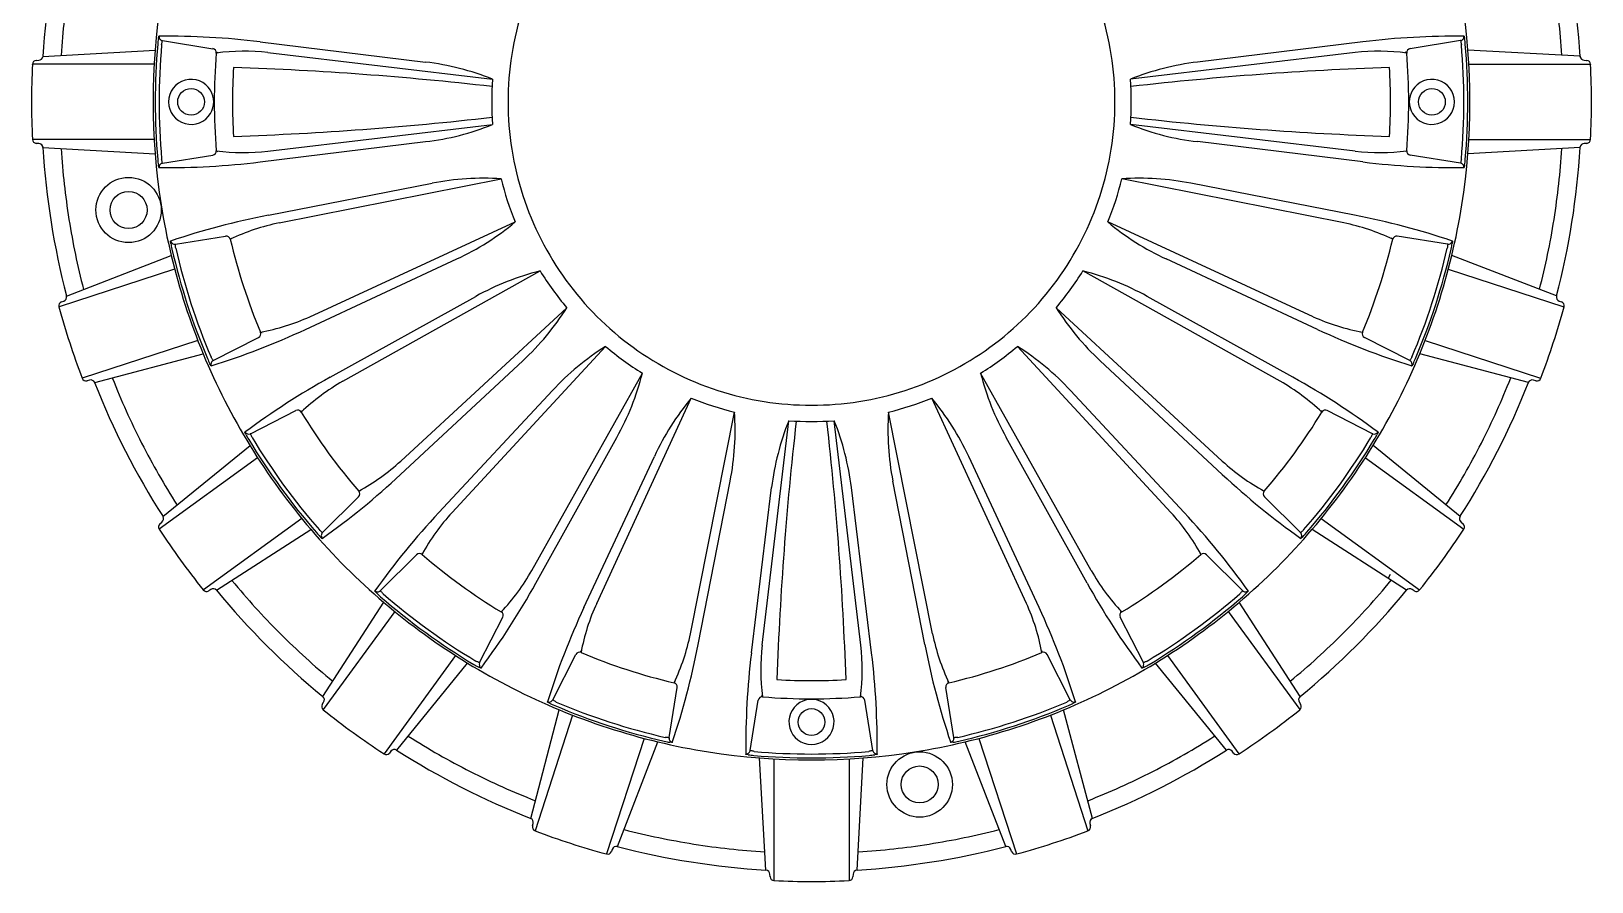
# Model space of a CAD drawing. Extents: x 0 to 195, y 0 to 280.
# Drawn here: x 54.2 to 140.1, y 0.4 to 47.3 of the extents above; entities that cross this region are included whole.
import ezdxf

# ---------------------------------------------------------------- set-up
doc = ezdxf.new("R2010")
doc.units = 0
doc.layers.add('LIVELLO_1', color=160, linetype='Continuous')

# ---------------------------------------------------------------- blocks, each defined once
blk = doc.blocks.new('AI9-BLK1')
at = {"layer": 'LIVELLO_1', "color": 7}
for p, q in [((-36.129, -93.54), (-36.104, -93.41)), ((-36.104, -93.41), (-36.097, -93.41)), ((-36.088, -93.406), (-36.097, -93.41)), ((-35.91, -93.65), (-35.892, -93.65)), ((-35.892, -93.65), (-33.13, -94.093)), ((35.588, -93.65), (32.823, -94.093)), ((35.605, -93.65), (35.588, -93.65)), ((-42.484, -94.518), (-36.308, -94.169)), ((-32.938, -94.333), (-32.859, -94.291)), ((-30.527, -93.714), (-21.412, -94.827)), ((-30.091, -94.308), (-17.724, -95.775)), ((29.786, -94.308), (17.42, -95.775)), ((30.222, -93.714), (21.108, -94.827)), ((32.634, -94.333), (32.555, -94.291)), ((42.178, -94.512), (36.004, -94.169)), ((-43.057, -94.961), (-43.061, -94.954)), ((-43.055, -94.948), (-43.057, -94.961)), ((-36.36, -94.954), (-43.057, -94.954)), ((-42.85, -94.74), (-42.718, -94.733)), ((36.056, -94.954), (42.751, -94.954)), ((42.411, -94.733), (42.546, -94.74)), ((42.541, -94.744), (42.546, -94.74)), ((42.751, -94.954), (42.753, -94.961)), ((-17.724, -95.775), (-17.739, -95.769)), ((17.42, -95.775), (17.435, -95.769)), ((-30.091, -99.739), (-17.724, -98.271)), ((-17.724, -98.271), (-17.739, -98.277)), ((29.786, -99.739), (17.42, -98.271)), ((17.42, -98.271), (17.435, -98.277)), ((-43.057, -99.092), (-43.057, -99.088)), ((-36.36, -99.092), (-43.057, -99.092)), ((-42.845, -99.301), (-42.85, -99.307)), ((-42.718, -99.316), (-42.85, -99.307)), ((-42.484, -99.535), (-36.308, -99.879)), ((-30.527, -100.333), (-21.412, -99.214)), ((30.222, -100.333), (21.108, -99.214)), ((42.18, -99.531), (36.004, -99.879)), ((36.056, -99.092), (42.751, -99.092)), ((42.546, -99.307), (42.411, -99.316)), ((42.751, -99.099), (42.753, -99.088)), ((42.753, -99.088), (42.757, -99.092)), ((-35.91, -100.396), (-35.892, -100.396)), ((-35.892, -100.396), (-33.13, -99.96)), ((-32.938, -99.716), (-32.859, -99.756)), ((32.634, -99.716), (32.555, -99.756)), ((35.588, -100.396), (32.823, -99.96)), ((35.605, -100.396), (35.588, -100.396)), ((35.823, -100.507), (35.799, -100.635)), ((-29.466, -103.692), (-17.251, -101.258)), ((-17.251, -101.258), (-17.267, -101.264)), ((29.161, -103.692), (16.946, -101.258)), ((16.946, -101.258), (16.961, -101.264)), ((35.781, -100.641), (35.79, -100.641)), ((35.799, -100.635), (35.79, -100.641)), ((-30.063, -103.26), (-21.048, -101.503)), ((29.756, -103.26), (20.744, -101.503)), ((-27.789, -108.855), (-16.477, -103.639)), ((-16.477, -103.639), (-16.491, -103.645)), ((27.484, -108.855), (16.173, -103.639)), ((16.173, -103.639), (16.186, -103.645)), ((-35.463, -104.694), (-35.454, -104.687)), ((-35.445, -104.826), (-35.463, -104.694)), ((-35.445, -104.681), (-35.454, -104.687)), ((-35.204, -104.855), (-35.187, -104.855)), ((-35.187, -104.855), (-32.422, -104.419)), ((-32.167, -104.594), (-32.102, -104.53)), ((31.863, -104.594), (31.797, -104.53)), ((34.882, -104.855), (32.115, -104.419)), ((34.897, -104.855), (34.882, -104.855)), ((-41.186, -107.719), (-35.42, -105.477)), ((-28.017, -109.553), (-19.691, -105.677)), ((27.712, -109.553), (19.387, -105.677)), ((40.881, -107.708), (35.114, -105.477)), ((-35.23, -106.24), (-41.598, -108.308)), ((-25.969, -112.416), (-15.105, -106.334)), ((-15.105, -106.334), (-15.118, -106.345)), ((25.665, -112.416), (14.799, -106.334)), ((14.799, -106.334), (14.811, -106.345)), ((34.923, -106.24), (41.292, -108.308)), ((-41.6, -108.302), (-41.593, -108.313)), ((-26.671, -112.195), (-18.643, -107.736)), ((26.367, -112.195), (18.337, -107.736)), ((41.036, -107.993), (41.163, -108.04)), ((41.159, -108.047), (41.163, -108.04)), ((-41.593, -108.313), (-41.602, -108.313)), ((-22.78, -116.809), (-13.633, -108.359)), ((-13.633, -108.359), (-13.646, -108.37)), ((22.473, -116.809), (13.328, -108.359)), ((13.328, -108.359), (13.339, -108.37)), ((41.292, -108.308), (41.288, -108.313)), ((-33.102, -111.269), (-30.608, -110)), ((-30.5, -109.71), (-30.413, -109.721)), ((30.196, -109.71), (30.109, -109.721)), ((32.795, -111.269), (30.302, -110)), ((-33.949, -110.174), (-40.317, -112.242)), ((-19.946, -119.639), (-11.494, -110.495)), ((-11.494, -110.495), (-11.505, -110.508)), ((19.641, -119.639), (11.189, -110.495)), ((11.189, -110.495), (11.197, -110.508)), ((33.644, -110.174), (40.01, -112.242)), ((-39.635, -112.487), (-33.657, -110.908)), ((-33.117, -111.274), (-33.102, -111.269)), ((-22.782, -117.543), (-16.061, -111.287)), ((22.475, -117.543), (15.755, -111.287)), ((32.81, -111.274), (32.795, -111.269)), ((32.904, -111.559), (32.915, -111.559)), ((32.923, -111.565), (32.915, -111.559)), ((32.987, -111.45), (32.923, -111.565)), ((39.332, -112.48), (33.353, -110.908)), ((-40.317, -112.242), (-40.319, -112.235)), ((-39.925, -112.346), (-40.055, -112.38)), ((-40.051, -112.38), (-40.055, -112.38)), ((-15.554, -122.83), (-9.467, -111.967)), ((-9.467, -111.967), (-9.476, -111.98)), ((15.25, -122.83), (9.163, -111.967)), ((9.163, -111.967), (9.172, -111.98)), ((40.01, -112.252), (40.014, -112.235)), ((40.014, -112.235), (40.018, -112.242)), ((-20.682, -119.645), (-14.425, -112.922)), ((-11.985, -124.647), (-6.775, -113.342)), ((-6.775, -113.342), (-6.78, -113.352)), ((11.681, -124.647), (6.468, -113.342)), ((6.468, -113.342), (6.474, -113.352)), ((20.378, -119.645), (14.119, -112.922)), ((-31.049, -115.299), (-28.555, -114.024)), ((-28.261, -114.112), (-28.219, -114.029)), ((-6.823, -126.321), (-4.391, -114.116)), ((-4.391, -114.116), (-4.396, -114.129)), ((6.518, -126.321), (4.087, -114.116)), ((4.087, -114.116), (4.089, -114.129)), ((27.957, -114.112), (27.913, -114.029)), ((30.745, -115.299), (28.25, -114.024)), ((-2.866, -126.951), (-1.405, -114.588)), ((-1.405, -114.588), (-1.405, -114.605)), ((2.562, -126.951), (1.1, -114.588)), ((1.1, -114.588), (1.1, -114.605)), ((-35.873, -119.866), (-31.08, -115.956)), ((-31.363, -115.222), (-31.356, -115.216)), ((-31.304, -115.344), (-31.363, -115.222)), ((-31.352, -115.212), (-31.356, -115.216)), ((-31.065, -115.303), (-31.049, -115.299)), ((-15.33, -123.528), (-10.873, -115.507)), ((15.023, -123.528), (10.566, -115.507)), ((30.76, -115.303), (30.745, -115.299)), ((35.57, -119.86), (30.776, -115.956)), ((-30.664, -116.624), (-36.079, -120.552)), ((-12.685, -124.879), (-8.809, -116.554)), ((12.381, -124.879), (8.505, -116.554)), ((30.36, -116.624), (35.775, -120.552)), ((-25.093, -118.462), (-25.006, -118.445)), ((-6.393, -126.921), (-4.633, -117.909)), ((-3.462, -127.38), (-2.348, -118.271)), ((3.157, -127.38), (2.044, -118.271)), ((6.087, -126.921), (4.327, -117.909)), ((24.789, -118.462), (24.7, -118.445)), ((-27.082, -120.751), (-25.106, -118.773)), ((26.778, -120.751), (24.8, -118.773)), ((-28.228, -119.971), (-33.644, -123.904)), ((27.922, -119.971), (33.339, -123.904)), ((35.629, -120.175), (35.734, -120.262)), ((35.727, -120.262), (35.734, -120.262)), ((-36.084, -120.547), (-36.075, -120.566)), ((-36.075, -120.566), (-36.084, -120.56)), ((-32.921, -123.923), (-27.725, -120.571)), ((-27.095, -120.764), (-27.082, -120.751)), ((26.791, -120.764), (26.778, -120.751)), ((26.791, -121.06), (26.799, -121.066)), ((26.808, -121.07), (26.799, -121.066)), ((26.907, -120.977), (26.808, -121.07)), ((32.62, -123.923), (27.418, -120.571)), ((35.775, -120.552), (35.771, -120.566)), ((-23.889, -123.94), (-21.911, -121.968)), ((-21.603, -121.955), (-21.588, -121.864)), ((21.297, -121.955), (21.282, -121.864)), ((23.582, -123.94), (21.607, -121.968)), ((31.628, -123.236), (31.747, -123.045)), ((-33.644, -123.904), (-33.649, -123.9)), ((-33.239, -123.883), (-33.354, -123.957)), ((-33.352, -123.953), (-33.354, -123.957)), ((-27.061, -129.784), (-23.713, -124.581)), ((-24.209, -123.974), (-24.205, -123.964)), ((-24.116, -124.068), (-24.209, -123.974)), ((-24.203, -123.957), (-24.205, -123.964)), ((-23.902, -123.953), (-23.889, -123.94)), ((26.762, -129.774), (23.407, -124.581)), ((23.598, -123.953), (23.582, -123.94)), ((33.048, -123.957), (32.934, -123.883)), ((33.335, -123.911), (33.343, -123.9)), ((33.343, -123.9), (33.345, -123.904)), ((-23.112, -125.087), (-27.047, -130.501)), ((-18.431, -127.904), (-17.161, -125.413)), ((-17.244, -125.117), (-17.167, -125.074)), ((18.127, -127.904), (16.855, -125.413)), ((16.94, -125.117), (16.861, -125.074)), ((22.804, -125.087), (26.741, -130.501)), ((-19.761, -127.521), (-23.695, -132.933)), ((-22.998, -132.731), (-19.094, -127.94)), ((-18.439, -127.923), (-18.431, -127.904)), ((-14.406, -129.959), (-13.134, -127.47)), ((-12.846, -127.357), (-12.857, -127.27)), ((12.539, -127.357), (12.552, -127.27)), ((14.099, -129.959), (12.829, -127.47)), ((18.134, -127.923), (18.127, -127.904)), ((22.7, -132.724), (18.79, -127.94)), ((19.456, -127.521), (23.39, -132.933)), ((18.042, -128.208), (18.049, -128.214)), ((18.056, -128.219), (18.049, -128.214)), ((18.177, -128.161), (18.056, -128.219)), ((-7.988, -132.044), (-7.551, -129.28)), ((-7.722, -129.023), (-7.661, -128.959)), ((-2.847, -129.795), (-2.884, -129.714)), ((2.541, -129.795), (2.58, -129.714)), ((7.684, -132.044), (7.245, -129.28)), ((7.418, -129.023), (7.355, -128.959)), ((-27.097, -130.21), (-27.026, -130.095)), ((-27.052, -130.495), (-27.041, -130.505)), ((-27.041, -130.505), (-27.047, -130.505)), ((-15.619, -136.49), (-14.043, -130.512)), ((-14.7, -130.08), (-14.698, -130.076)), ((-14.583, -130.15), (-14.7, -130.08)), ((-14.698, -130.063), (-14.698, -130.076)), ((-14.415, -129.971), (-14.406, -129.959)), ((-3.527, -132.748), (-3.089, -129.982)), ((3.223, -132.748), (2.782, -129.982)), ((15.319, -136.49), (13.735, -130.512)), ((14.108, -129.971), (14.099, -129.959)), ((26.721, -130.095), (26.791, -130.21)), ((26.741, -130.501), (26.735, -130.505)), ((26.787, -130.21), (26.791, -130.21)), ((-13.311, -130.803), (-15.38, -137.173)), ((13.005, -130.803), (15.075, -137.173)), ((-9.374, -132.084), (-11.441, -138.452)), ((-10.842, -138.039), (-8.609, -132.278)), ((-7.992, -132.061), (-7.988, -132.044)), ((7.509, -132.299), (7.513, -132.312)), ((7.52, -132.316), (7.513, -132.312)), ((7.653, -132.299), (7.52, -132.316)), ((7.686, -132.061), (7.684, -132.044)), ((10.544, -138.039), (8.305, -132.278)), ((9.067, -132.084), (11.137, -138.452)), ((-23.695, -132.933), (-23.699, -132.933)), ((-23.316, -132.788), (-23.403, -132.893)), ((-23.403, -132.886), (-23.403, -132.893)), ((-3.77, -132.939), (-3.768, -132.952)), ((-3.768, -132.963), (-3.768, -132.952)), ((-3.635, -132.986), (-3.768, -132.963)), ((-3.529, -132.765), (-3.527, -132.748)), ((-2.66, -139.336), (-3.009, -133.161)), ((-2.224, -133.214), (-2.224, -139.906)), ((1.917, -133.214), (1.917, -139.906)), ((2.362, -139.336), (2.701, -133.161)), ((3.223, -132.765), (3.223, -132.748)), ((23.384, -132.939), (23.395, -132.933)), ((23.395, -132.933), (23.395, -132.939)), ((-15.519, -136.909), (-15.487, -136.775)), ((-15.386, -137.167), (-15.373, -137.173)), ((-15.373, -137.173), (-15.38, -137.177)), ((15.075, -137.173), (15.069, -137.173)), ((15.179, -136.775), (15.215, -136.909)), ((15.208, -136.905), (15.215, -136.909)), ((-11.125, -138.196), (-11.176, -138.318)), ((-11.176, -138.311), (-11.176, -138.318)), ((-11.441, -138.452), (-11.448, -138.447)), ((11.128, -138.452), (11.141, -138.447)), ((11.141, -138.447), (11.141, -138.452)), ((-2.435, -139.702), (-2.444, -139.568)), ((-2.23, -139.906), (-2.217, -139.906)), ((-2.217, -139.906), (-2.222, -139.913)), ((1.917, -139.906), (1.911, -139.906)), ((2.127, -139.696), (2.131, -139.702)), ((2.14, -139.568), (2.131, -139.702))]:
    blk.add_line(p, q, dxfattribs=at)
for points in [[(-35.919, -93.714), (-35.914, -93.693), (-35.91, -93.667), (-35.91, -93.657), (-35.91, -93.65)], [(35.605, -93.65), (35.605, -93.65), (35.605, -93.657), (35.605, -93.667), (35.607, -93.693), (35.613, -93.714)], [(35.79, -93.41), (35.799, -93.41), (35.823, -93.54)], [(-35.948, -93.874), (-35.94, -93.831), (-35.931, -93.791), (-35.923, -93.748), (-35.919, -93.714)], [(35.613, -93.714), (35.619, -93.748), (35.627, -93.791), (35.636, -93.831), (35.644, -93.874)], [(-36.097, -100.641), (-36.104, -100.635), (-36.129, -100.507)], [(-35.919, -100.333), (-35.923, -100.296), (-35.931, -100.258), (-35.94, -100.224), (-35.948, -100.175)], [(-35.91, -100.396), (-35.91, -100.396), (-35.91, -100.39), (-35.91, -100.379), (-35.914, -100.356), (-35.919, -100.333)], [(35.613, -100.333), (35.607, -100.356), (35.605, -100.379), (35.605, -100.39), (35.605, -100.396)], [(35.644, -100.175), (35.636, -100.224), (35.627, -100.258), (35.619, -100.296), (35.613, -100.333)], [(-35.189, -104.924), (-35.193, -104.902), (-35.198, -104.879), (-35.2, -104.868), (-35.2, -104.862), (-35.202, -104.862), (-35.202, -104.855), (-35.204, -104.855)], [(34.897, -104.855), (34.897, -104.855), (34.897, -104.862), (34.895, -104.862), (34.895, -104.868), (34.89, -104.879), (34.888, -104.902), (34.884, -104.924)], [(35.15, -104.687), (35.156, -104.694), (35.139, -104.826)], [(-35.173, -105.083), (-35.177, -105.043), (-35.179, -104.994), (-35.185, -104.96), (-35.189, -104.924)], [(34.884, -104.924), (34.88, -104.96), (34.875, -104.994), (34.871, -105.043), (34.869, -105.083)], [(-33.219, -111.559), (-33.227, -111.565), (-33.293, -111.45)], [(-33.146, -111.212), (-33.16, -111.186), (-33.18, -111.153), (-33.202, -111.119), (-33.223, -111.078)], [(-33.117, -111.274), (-33.117, -111.274), (-33.117, -111.269), (-33.123, -111.257), (-33.132, -111.24), (-33.146, -111.212)], [(32.84, -111.212), (32.826, -111.24), (32.817, -111.257), (32.812, -111.269), (32.812, -111.274), (32.81, -111.274)], [(32.917, -111.078), (32.895, -111.119), (32.873, -111.153), (32.856, -111.186), (32.84, -111.212)], [(-31.032, -115.36), (-31.043, -115.337), (-31.054, -115.316), (-31.061, -115.309), (-31.063, -115.303), (-31.065, -115.303)], [(-30.967, -115.507), (-30.984, -115.465), (-31.001, -115.424), (-31.017, -115.39), (-31.032, -115.36)], [(30.726, -115.36), (30.712, -115.39), (30.695, -115.424), (30.68, -115.465), (30.662, -115.507)], [(30.76, -115.303), (30.76, -115.303), (30.757, -115.303), (30.755, -115.309), (30.749, -115.316), (30.739, -115.337), (30.726, -115.36)], [(31.052, -115.216), (31.057, -115.222), (31, -115.344)], [(-27.143, -120.711), (-27.168, -120.688), (-27.196, -120.66), (-27.226, -120.634), (-27.259, -120.605)], [(-27.107, -121.066), (-27.115, -121.07), (-27.211, -120.977)], [(-27.095, -120.764), (-27.095, -120.764), (-27.095, -120.758), (-27.099, -120.758), (-27.109, -120.747), (-27.122, -120.728), (-27.143, -120.711)], [(26.839, -120.711), (26.818, -120.728), (26.804, -120.747), (26.793, -120.758), (26.791, -120.758), (26.791, -120.764)], [(26.955, -120.605), (26.922, -120.634), (26.891, -120.664), (26.861, -120.688), (26.839, -120.711)], [(-23.85, -124.006), (-23.871, -123.981), (-23.885, -123.97), (-23.898, -123.957), (-23.9, -123.957), (-23.902, -123.957), (-23.902, -123.953)], [(-23.748, -124.117), (-23.775, -124.085), (-23.802, -124.057), (-23.827, -124.028), (-23.85, -124.006)], [(23.546, -124.006), (23.521, -124.028), (23.495, -124.057), (23.469, -124.085), (23.44, -124.117)], [(23.598, -123.953), (23.598, -123.953), (23.595, -123.957), (23.593, -123.957), (23.591, -123.957), (23.58, -123.97), (23.565, -123.981), (23.546, -124.006)], [(23.9, -123.964), (23.902, -123.974), (23.81, -124.068)], [(-18.499, -127.887), (-18.53, -127.876), (-18.564, -127.859), (-18.601, -127.842), (-18.641, -127.825)], [(-18.439, -127.923), (-18.439, -127.923), (-18.441, -127.923), (-18.443, -127.916), (-18.456, -127.912), (-18.473, -127.898), (-18.499, -127.887)], [(18.193, -127.887), (18.169, -127.898), (18.149, -127.912), (18.138, -127.916), (18.136, -127.923), (18.134, -127.923)], [(18.337, -127.825), (18.297, -127.842), (18.258, -127.859), (18.223, -127.876), (18.193, -127.887)], [(-18.354, -128.214), (-18.36, -128.219), (-18.482, -128.161)], [(-14.349, -130.001), (-14.373, -129.987), (-14.392, -129.976), (-14.406, -129.976), (-14.408, -129.971), (-14.41, -129.971), (-14.413, -129.971), (-14.415, -129.971)], [(-14.214, -130.08), (-14.251, -130.059), (-14.286, -130.036), (-14.321, -130.018), (-14.349, -130.001)], [(14.045, -130.001), (14.017, -130.018), (13.982, -130.036), (13.947, -130.059), (13.91, -130.08)], [(14.108, -129.971), (14.108, -129.971), (14.106, -129.971), (14.103, -129.971), (14.101, -129.976), (14.088, -129.976), (14.069, -129.987), (14.045, -130.001)], [(14.394, -130.076), (14.394, -130.08), (14.275, -130.15)], [(-8.06, -132.044), (-8.093, -132.044), (-8.129, -132.037), (-8.171, -132.031), (-8.214, -132.027)], [(-7.992, -132.061), (-7.992, -132.061), (-7.992, -132.054), (-7.996, -132.054), (-8.01, -132.054), (-8.032, -132.048), (-8.06, -132.044)], [(-7.821, -132.312), (-7.825, -132.316), (-7.958, -132.299)], [(7.754, -132.044), (7.727, -132.048), (7.706, -132.054), (7.692, -132.054), (7.688, -132.054), (7.688, -132.061), (7.686, -132.061)], [(7.908, -132.027), (7.867, -132.031), (7.825, -132.037), (7.788, -132.044), (7.754, -132.044)], [(-3.462, -132.771), (-3.487, -132.771), (-3.51, -132.765), (-3.522, -132.765), (-3.525, -132.765), (-3.527, -132.765), (-3.529, -132.765)], [(-3.307, -132.805), (-3.348, -132.793), (-3.389, -132.788), (-3.427, -132.775), (-3.462, -132.771)], [(3.154, -132.771), (3.122, -132.775), (3.083, -132.788), (3.044, -132.793), (3.002, -132.805)], [(3.223, -132.765), (3.223, -132.765), (3.218, -132.765), (3.204, -132.765), (3.183, -132.771), (3.154, -132.771)], [(3.464, -132.952), (3.462, -132.963), (3.331, -132.986)]]:
    blk.add_lwpolyline(points, dxfattribs=at)
for centre, radius in [((-34.328, -97.023), 0.735), ((34.023, -97.023), 0.736), ((-37.769, -102.978), 1.798), ((-37.768, -102.979), 1.02), ((-0.152, -131.182), 0.737), ((5.805, -134.624), 1.8), ((5.805, -134.621), 1.018)]:
    blk.add_circle(centre, radius, dxfattribs=at)
for points, knots in [([(-32.468, -80.567), (-34.196, -83.954), (-35.378, -87.596), (-35.975, -91.353), (-36.57, -95.112), (-36.57, -98.935), (-35.975, -102.696)], [0, 0, 0, 0, 1, 1, 1, 2, 2, 2, 2]), ([(16.356, -99.635), (16.631, -97.905), (16.631, -96.144), (16.356, -94.414), (16.082, -92.678), (15.537, -91.002), (14.739, -89.438)], [0, 0, 0, 0, 1, 1, 1, 2, 2, 2, 2]), ([(32.161, -113.482), (33.89, -110.093), (35.074, -106.455), (35.669, -102.696), (36.263, -98.935), (36.263, -95.112), (35.669, -91.353)], [0, 0, 0, 0, 1, 1, 1, 2, 2, 2, 2]), ([(35.605, -93.65), (35.657, -93.64), (35.705, -93.606), (35.738, -93.563), (35.771, -93.519), (35.788, -93.465), (35.781, -93.406), (35.781, -93.406), (35.79, -93.41), (35.79, -93.41)], [0, 0, 0, 0, 1, 1, 1, 2, 2, 2, 3, 3, 3, 3]), ([(-42.845, -94.744), (-42.845, -94.744), (-42.85, -94.74), (-42.85, -94.74), (-42.966, -94.744), (-43.057, -94.837), (-43.061, -94.954)], [0, 0, 0, 0, 1, 1, 1, 2, 2, 2, 2]), ([(42.753, -94.961), (42.753, -94.961), (42.757, -94.954), (42.757, -94.954), (42.753, -94.837), (42.661, -94.744), (42.546, -94.74)], [0, 0, 0, 0, 1, 1, 1, 2, 2, 2, 2]), ([(-33.258, -96.386), (-33.543, -95.909), (-34.117, -95.676), (-34.657, -95.827), (-35.195, -95.974), (-35.568, -96.467), (-35.568, -97.026), (-35.568, -97.584), (-35.195, -98.075), (-34.657, -98.218), (-34.117, -98.371), (-33.543, -98.139), (-33.258, -97.661)], [0, 0, 0, 0, 1, 1, 1, 2, 2, 2, 3, 3, 3, 4, 4, 4, 4]), ([(32.954, -97.661), (33.239, -98.139), (33.813, -98.371), (34.351, -98.218), (34.89, -98.075), (35.263, -97.584), (35.263, -97.026), (35.263, -96.467), (34.89, -95.974), (34.351, -95.827), (33.813, -95.676), (33.239, -95.909), (32.954, -96.386)], [0, 0, 0, 0, 1, 1, 1, 2, 2, 2, 3, 3, 3, 4, 4, 4, 4]), ([(-43.057, -99.088), (-43.057, -99.088), (-43.061, -99.092), (-43.061, -99.092), (-43.057, -99.209), (-42.966, -99.301), (-42.85, -99.307)], [0, 0, 0, 0, 1, 1, 1, 2, 2, 2, 2]), ([(2.462, -113.527), (4.196, -113.248), (5.873, -112.708), (7.436, -111.91), (9, -111.112), (10.426, -110.076), (11.666, -108.836), (12.907, -107.598), (13.945, -106.17), (14.739, -104.611), (15.537, -103.045), (16.082, -101.369), (16.356, -99.635)], [0, 0, 0, 0, 1, 1, 1, 2, 2, 2, 3, 3, 3, 4, 4, 4, 4]), ([(42.541, -99.301), (42.541, -99.301), (42.546, -99.307), (42.546, -99.307), (42.661, -99.301), (42.753, -99.209), (42.757, -99.092)], [0, 0, 0, 0, 1, 1, 1, 2, 2, 2, 2]), ([(-35.91, -100.396), (-35.962, -100.409), (-36.012, -100.443), (-36.044, -100.484), (-36.075, -100.53), (-36.093, -100.581), (-36.088, -100.641), (-36.088, -100.641), (-36.097, -100.641), (-36.097, -100.641)], [0, 0, 0, 0, 1, 1, 1, 2, 2, 2, 3, 3, 3, 3]), ([(-35.975, -102.696), (-35.378, -106.455), (-34.196, -110.093), (-32.468, -113.482), (-30.741, -116.869), (-28.49, -119.966), (-25.8, -122.662)], [0, 0, 0, 0, 1, 1, 1, 2, 2, 2, 2]), ([(34.897, -104.855), (34.952, -104.868), (35.008, -104.849), (35.052, -104.819), (35.098, -104.785), (35.128, -104.738), (35.141, -104.681), (35.141, -104.681), (35.15, -104.687), (35.15, -104.687)], [0, 0, 0, 0, 1, 1, 1, 2, 2, 2, 3, 3, 3, 3]), ([(-41.463, -108.047), (-41.463, -108.047), (-41.467, -108.04), (-41.467, -108.04), (-41.573, -108.085), (-41.633, -108.202), (-41.602, -108.313)], [0, 0, 0, 0, 1, 1, 1, 2, 2, 2, 2]), ([(-41.467, -108.04), (-41.467, -108.04), (-41.34, -107.993), (-41.34, -107.993), (-41.228, -107.953), (-41.16, -107.834), (-41.184, -107.712)], [0, 0, 0, 0, 1, 1, 1, 2, 2, 2, 2]), ([(41.288, -108.313), (41.288, -108.313), (41.298, -108.313), (41.298, -108.313), (41.328, -108.202), (41.269, -108.085), (41.163, -108.04)], [0, 0, 0, 0, 1, 1, 1, 2, 2, 2, 2]), ([(-33.117, -111.274), (-33.163, -111.306), (-33.2, -111.35), (-33.217, -111.403), (-33.235, -111.455), (-33.233, -111.508), (-33.21, -111.559), (-33.21, -111.559), (-33.219, -111.559), (-33.219, -111.559)], [0, 0, 0, 0, 1, 1, 1, 2, 2, 2, 3, 3, 3, 3]), ([(-40.319, -112.235), (-40.319, -112.235), (-40.323, -112.242), (-40.323, -112.242), (-40.284, -112.352), (-40.166, -112.41), (-40.055, -112.38)], [0, 0, 0, 0, 1, 1, 1, 2, 2, 2, 2]), ([(39.751, -112.38), (39.751, -112.38), (39.618, -112.352), (39.618, -112.352), (39.502, -112.318), (39.38, -112.369), (39.33, -112.48)], [0, 0, 0, 0, 1, 1, 1, 2, 2, 2, 2]), ([(39.746, -112.38), (39.746, -112.38), (39.751, -112.38), (39.751, -112.38), (39.862, -112.41), (39.978, -112.352), (40.018, -112.242)], [0, 0, 0, 0, 1, 1, 1, 2, 2, 2, 2]), ([(16.313, -129.325), (19.705, -127.595), (22.8, -125.349), (25.492, -122.662), (28.185, -119.966), (30.433, -116.869), (32.161, -113.482)], [0, 0, 0, 0, 1, 1, 1, 2, 2, 2, 2]), ([(30.76, -115.303), (30.811, -115.326), (30.867, -115.326), (30.919, -115.309), (30.971, -115.293), (31.017, -115.256), (31.046, -115.212), (31.046, -115.212), (31.052, -115.216), (31.052, -115.216)], [0, 0, 0, 0, 1, 1, 1, 2, 2, 2, 3, 3, 3, 3]), ([(-36.033, -120.262), (-36.033, -120.262), (-36.038, -120.262), (-36.038, -120.262), (-36.127, -120.339), (-36.147, -120.466), (-36.084, -120.56)], [0, 0, 0, 0, 1, 1, 1, 2, 2, 2, 2]), ([(-36.038, -120.262), (-36.038, -120.262), (-35.936, -120.175), (-35.936, -120.175), (-35.84, -120.098), (-35.811, -119.971), (-35.871, -119.866)], [0, 0, 0, 0, 1, 1, 1, 2, 2, 2, 2]), ([(35.771, -120.566), (35.771, -120.566), (35.779, -120.56), (35.779, -120.56), (35.84, -120.466), (35.823, -120.339), (35.734, -120.262)], [0, 0, 0, 0, 1, 1, 1, 2, 2, 2, 2]), ([(-27.095, -120.764), (-27.132, -120.802), (-27.155, -120.856), (-27.155, -120.913), (-27.155, -120.966), (-27.135, -121.019), (-27.095, -121.06), (-27.095, -121.06), (-27.107, -121.066), (-27.107, -121.066)], [0, 0, 0, 0, 1, 1, 1, 2, 2, 2, 3, 3, 3, 3]), ([(-25.8, -122.662), (-23.106, -125.349), (-20.009, -127.595), (-16.617, -129.325), (-13.226, -131.048), (-9.584, -132.235), (-5.828, -132.829)], [0, 0, 0, 0, 1, 1, 1, 2, 2, 2, 2]), ([(-33.649, -123.9), (-33.649, -123.9), (-33.653, -123.904), (-33.653, -123.904), (-33.578, -123.998), (-33.452, -124.017), (-33.354, -123.957)], [0, 0, 0, 0, 1, 1, 1, 2, 2, 2, 2]), ([(23.598, -123.953), (23.637, -123.991), (23.691, -124.013), (23.746, -124.013), (23.802, -124.013), (23.854, -123.991), (23.896, -123.957), (23.896, -123.957), (23.9, -123.964), (23.9, -123.964)], [0, 0, 0, 0, 1, 1, 1, 2, 2, 2, 3, 3, 3, 3]), ([(33.046, -123.953), (33.046, -123.953), (33.048, -123.957), (33.048, -123.957), (33.146, -124.017), (33.274, -123.998), (33.345, -123.904)], [0, 0, 0, 0, 1, 1, 1, 2, 2, 2, 2]), ([(-18.439, -127.923), (-18.46, -127.974), (-18.462, -128.027), (-18.447, -128.078), (-18.429, -128.131), (-18.395, -128.18), (-18.347, -128.208), (-18.347, -128.208), (-18.354, -128.214), (-18.354, -128.214)], [0, 0, 0, 0, 1, 1, 1, 2, 2, 2, 3, 3, 3, 3]), ([(-27.093, -130.21), (-27.093, -130.21), (-27.097, -130.21), (-27.097, -130.21), (-27.161, -130.308), (-27.139, -130.436), (-27.047, -130.505)], [0, 0, 0, 0, 1, 1, 1, 2, 2, 2, 2]), ([(-0.789, -130.116), (-1.27, -130.401), (-1.498, -130.972), (-1.35, -131.514), (-1.203, -132.048), (-0.712, -132.42), (-0.153, -132.42), (0.408, -132.42), (0.895, -132.048), (1.046, -131.514), (1.194, -130.972), (0.965, -130.401), (0.484, -130.116)], [0, 0, 0, 0, 1, 1, 1, 2, 2, 2, 3, 3, 3, 4, 4, 4, 4]), ([(14.108, -129.971), (14.136, -130.018), (14.18, -130.052), (14.232, -130.069), (14.284, -130.089), (14.341, -130.089), (14.394, -130.063), (14.394, -130.063), (14.394, -130.076), (14.394, -130.076)], [0, 0, 0, 0, 1, 1, 1, 2, 2, 2, 3, 3, 3, 3]), ([(26.735, -130.505), (26.735, -130.505), (26.743, -130.505), (26.743, -130.505), (26.835, -130.436), (26.854, -130.308), (26.791, -130.21)], [0, 0, 0, 0, 1, 1, 1, 2, 2, 2, 2]), ([(-7.992, -132.061), (-7.996, -132.114), (-7.981, -132.165), (-7.949, -132.212), (-7.919, -132.259), (-7.871, -132.288), (-7.816, -132.299), (-7.816, -132.299), (-7.821, -132.312), (-7.821, -132.312)], [0, 0, 0, 0, 1, 1, 1, 2, 2, 2, 3, 3, 3, 3]), ([(-23.699, -132.933), (-23.699, -132.933), (-23.699, -132.939), (-23.699, -132.939), (-23.603, -133.005), (-23.478, -132.98), (-23.403, -132.893)], [0, 0, 0, 0, 1, 1, 1, 2, 2, 2, 2]), ([(3.223, -132.765), (3.235, -132.818), (3.266, -132.863), (3.31, -132.897), (3.356, -132.933), (3.412, -132.946), (3.466, -132.939), (3.466, -132.939), (3.464, -132.952), (3.464, -132.952)], [0, 0, 0, 0, 1, 1, 1, 2, 2, 2, 3, 3, 3, 3]), ([(23.097, -132.893), (23.097, -132.893), (23.009, -132.788), (23.009, -132.788), (22.937, -132.695), (22.804, -132.667), (22.7, -132.724)], [0, 0, 0, 0, 1, 1, 1, 2, 2, 2, 2]), ([(23.097, -132.886), (23.097, -132.886), (23.097, -132.893), (23.097, -132.893), (23.17, -132.98), (23.299, -133.005), (23.395, -132.939)], [0, 0, 0, 0, 1, 1, 1, 2, 2, 2, 2]), ([(-15.515, -136.905), (-15.515, -136.905), (-15.519, -136.909), (-15.519, -136.909), (-15.548, -137.02), (-15.489, -137.137), (-15.38, -137.177)], [0, 0, 0, 0, 1, 1, 1, 2, 2, 2, 2]), ([(15.069, -137.173), (15.069, -137.173), (15.075, -137.177), (15.075, -137.177), (15.182, -137.137), (15.244, -137.02), (15.215, -136.909)], [0, 0, 0, 0, 1, 1, 1, 2, 2, 2, 2]), ([(-11.448, -138.447), (-11.448, -138.447), (-11.445, -138.452), (-11.445, -138.452), (-11.332, -138.485), (-11.218, -138.428), (-11.176, -138.318)], [0, 0, 0, 0, 1, 1, 1, 2, 2, 2, 2]), ([(10.868, -138.318), (10.868, -138.318), (10.818, -138.196), (10.818, -138.196), (10.779, -138.079), (10.662, -138.015), (10.544, -138.039)], [0, 0, 0, 0, 1, 1, 1, 2, 2, 2, 2]), ([(10.871, -138.311), (10.871, -138.311), (10.868, -138.318), (10.868, -138.318), (10.912, -138.428), (11.028, -138.485), (11.141, -138.452)], [0, 0, 0, 0, 1, 1, 1, 2, 2, 2, 2]), ([(-2.433, -139.696), (-2.433, -139.696), (-2.435, -139.702), (-2.435, -139.702), (-2.431, -139.819), (-2.337, -139.906), (-2.222, -139.913)], [0, 0, 0, 0, 1, 1, 1, 2, 2, 2, 2]), ([(1.911, -139.906), (1.911, -139.906), (1.915, -139.913), (1.915, -139.913), (2.03, -139.906), (2.125, -139.819), (2.131, -139.702)], [0, 0, 0, 0, 1, 1, 1, 2, 2, 2, 2])]:
    blk.add_open_spline(points, degree=3, knots=knots, dxfattribs=at)
for points in [[(-41.186, -86.328), (-41.891, -89.034), (-42.317, -91.725), (-42.484, -94.518)], [(42.18, -94.518), (42.012, -91.725), (41.587, -89.034), (40.881, -86.328)], [(-15.047, -89.438), (-15.841, -91.002), (-16.386, -92.678), (-16.662, -94.414)], [(-41.051, -90.549), (-41.264, -91.899), (-41.397, -93.097), (-41.482, -94.459)], [(41.175, -94.455), (41.09, -93.093), (40.959, -91.899), (40.747, -90.549)], [(-36.129, -93.54), (-36.145, -93.661), (-36.154, -93.731), (-36.164, -93.852)], [(-30.527, -93.714), (-32.408, -93.487), (-34.2, -93.389), (-36.097, -93.41)], [(-36.088, -93.406), (-36.093, -93.465), (-36.075, -93.519), (-36.044, -93.563)], [(-36.044, -93.563), (-36.012, -93.606), (-35.962, -93.64), (-35.91, -93.65)], [(35.79, -93.41), (33.896, -93.389), (32.104, -93.487), (30.222, -93.714)], [(35.858, -93.852), (35.847, -93.731), (35.84, -93.661), (35.823, -93.54)], [(-42.718, -94.727), (-42.596, -94.727), (-42.496, -94.64), (-42.482, -94.518)], [(-36.162, -93.852), (-36.349, -95.967), (-36.349, -98.08), (-36.162, -100.192)], [(-35.948, -93.874), (-36.136, -95.98), (-36.136, -98.075), (-35.948, -100.175)], [(-32.938, -94.333), (-32.93, -94.214), (-33.013, -94.11), (-33.128, -94.086)], [(-32.938, -94.333), (-33.088, -96.144), (-33.088, -97.905), (-32.938, -99.716)], [(-30.091, -94.308), (-31.04, -94.197), (-31.993, -94.203), (-32.938, -94.333)], [(-16.662, -94.414), (-16.937, -96.144), (-16.937, -97.905), (-16.662, -99.635)], [(32.634, -94.333), (31.686, -94.203), (30.736, -94.197), (29.786, -94.308)], [(32.823, -94.086), (32.707, -94.11), (32.625, -94.214), (32.634, -94.333)], [(32.634, -99.716), (32.782, -97.905), (32.782, -96.144), (32.634, -94.333)], [(35.644, -100.175), (35.829, -98.075), (35.829, -95.98), (35.644, -93.874)], [(35.858, -100.192), (36.045, -98.08), (36.045, -95.967), (35.858, -93.852)], [(42.175, -94.518), (42.19, -94.64), (42.289, -94.727), (42.411, -94.727)], [(42.178, -94.512), (42.184, -94.635), (42.289, -94.733), (42.413, -94.733)], [(-43.061, -94.954), (-43.132, -96.386), (-43.132, -97.661), (-43.061, -99.092)], [(-31.988, -95.123), (-32.065, -96.422), (-32.065, -97.627), (-31.988, -98.928)], [(-17.747, -96.178), (-22.678, -95.625), (-27.03, -95.303), (-31.988, -95.123)], [(-17.724, -95.775), (-18.913, -95.297), (-20.142, -94.984), (-21.412, -94.827)], [(21.108, -94.827), (19.835, -94.984), (18.609, -95.297), (17.42, -95.775)], [(31.682, -95.123), (26.726, -95.303), (22.371, -95.625), (17.443, -96.178)], [(31.682, -98.928), (31.761, -97.627), (31.761, -96.422), (31.682, -95.123)], [(42.757, -99.092), (42.826, -97.661), (42.826, -96.386), (42.757, -94.954)], [(-17.724, -95.775), (-17.783, -96.614), (-17.783, -97.435), (-17.724, -98.271)], [(17.42, -98.271), (17.478, -97.435), (17.478, -96.614), (17.42, -95.775)], [(-33.258, -97.661), (-33.021, -97.271), (-33.021, -96.778), (-33.258, -96.386)], [(32.954, -96.386), (32.715, -96.778), (32.715, -97.271), (32.954, -97.661)], [(-31.988, -98.928), (-27.03, -98.743), (-22.678, -98.424), (-17.747, -97.871)], [(17.443, -97.871), (22.371, -98.424), (26.726, -98.743), (31.682, -98.928)], [(-21.412, -99.214), (-20.142, -99.064), (-18.913, -98.75), (-17.724, -98.271)], [(17.42, -98.271), (18.609, -98.75), (19.835, -99.064), (21.108, -99.214)], [(-42.484, -99.535), (-42.488, -99.413), (-42.593, -99.316), (-42.718, -99.316)], [(-42.482, -99.531), (-42.496, -99.407), (-42.596, -99.32), (-42.718, -99.32)], [(-42.484, -99.531), (-42.317, -102.324), (-41.891, -105.013), (-41.186, -107.712)], [(-41.48, -99.594), (-41.397, -100.956), (-41.264, -102.149), (-41.051, -103.5)], [(-16.662, -99.635), (-16.386, -101.369), (-15.841, -103.045), (-15.047, -104.611)], [(40.747, -103.5), (40.959, -102.149), (41.09, -100.943), (41.175, -99.588)], [(40.881, -107.712), (41.587, -105.013), (42.012, -102.324), (42.18, -99.531)], [(42.411, -99.32), (42.289, -99.32), (42.19, -99.407), (42.175, -99.531)], [(-36.164, -100.192), (-36.154, -100.315), (-36.145, -100.384), (-36.129, -100.507)], [(-36.097, -100.641), (-34.2, -100.658), (-32.408, -100.558), (-30.527, -100.333)], [(-33.128, -99.96), (-33.013, -99.937), (-32.93, -99.833), (-32.938, -99.716)], [(-32.938, -99.716), (-31.993, -99.843), (-31.04, -99.85), (-30.091, -99.739)], [(29.786, -99.739), (30.736, -99.85), (31.686, -99.843), (32.634, -99.716)], [(30.222, -100.333), (32.104, -100.558), (33.896, -100.658), (35.79, -100.641)], [(32.634, -99.716), (32.625, -99.833), (32.707, -99.941), (32.823, -99.96)], [(35.738, -100.484), (35.705, -100.443), (35.657, -100.409), (35.605, -100.396)], [(35.781, -100.641), (35.788, -100.581), (35.771, -100.53), (35.738, -100.484)], [(35.823, -100.507), (35.84, -100.384), (35.847, -100.315), (35.858, -100.192)], [(-17.251, -101.258), (-18.528, -101.177), (-19.793, -101.258), (-21.048, -101.503)], [(-17.251, -101.258), (-17.049, -102.079), (-16.793, -102.86), (-16.477, -103.639)], [(16.173, -103.639), (16.489, -102.86), (16.742, -102.079), (16.946, -101.258)], [(20.744, -101.503), (19.486, -101.258), (18.223, -101.177), (16.946, -101.258)], [(-41.051, -103.5), (-40.837, -104.843), (-40.591, -106.03), (-40.251, -107.353)], [(-30.063, -103.26), (-31.923, -103.628), (-33.657, -104.081), (-35.454, -104.687)], [(-29.466, -103.692), (-30.402, -103.877), (-31.304, -104.179), (-32.167, -104.594)], [(-19.691, -105.677), (-18.532, -105.136), (-17.462, -104.46), (-16.477, -103.639)], [(16.173, -103.639), (17.156, -104.46), (18.225, -105.136), (19.387, -105.677)], [(31.863, -104.594), (31, -104.179), (30.096, -103.877), (29.161, -103.692)], [(35.15, -104.687), (33.353, -104.081), (31.618, -103.628), (29.756, -103.26)], [(39.947, -107.347), (40.288, -106.023), (40.533, -104.849), (40.747, -103.5)], [(-35.445, -104.681), (-35.435, -104.738), (-35.402, -104.785), (-35.358, -104.819)], [(-35.445, -104.826), (-35.424, -104.94), (-35.408, -105.013), (-35.38, -105.13)], [(-35.358, -104.819), (-35.312, -104.849), (-35.258, -104.868), (-35.204, -104.855)], [(-32.167, -104.594), (-32.194, -104.477), (-32.304, -104.402), (-32.422, -104.419)], [(-32.167, -104.594), (-31.749, -106.357), (-31.204, -108.04), (-30.5, -109.71)], [(-15.047, -104.611), (-14.249, -106.17), (-13.212, -107.598), (-11.973, -108.836)], [(30.196, -109.71), (30.898, -108.04), (31.445, -106.357), (31.863, -104.594)], [(32.115, -104.419), (32, -104.402), (31.888, -104.477), (31.861, -104.594)], [(35.076, -105.13), (35.102, -105.013), (35.117, -104.94), (35.139, -104.826)], [(-35.38, -105.13), (-34.903, -107.2), (-34.252, -109.202), (-33.42, -111.165)], [(-35.173, -105.083), (-34.698, -107.142), (-34.052, -109.133), (-33.223, -111.078)], [(32.917, -111.082), (33.744, -109.133), (34.392, -107.142), (34.869, -105.083)], [(33.115, -111.165), (33.948, -109.202), (34.599, -107.2), (35.076, -105.13)], [(-15.105, -106.334), (-16.344, -106.647), (-17.521, -107.119), (-18.643, -107.736)], [(-15.105, -106.334), (-14.658, -107.051), (-14.176, -107.712), (-13.633, -108.359)], [(13.328, -108.359), (13.868, -107.712), (14.354, -107.051), (14.799, -106.334)], [(18.337, -107.736), (17.217, -107.119), (16.04, -106.647), (14.799, -106.334)], [(40.881, -107.708), (40.851, -107.83), (40.918, -107.953), (41.038, -107.993)], [(40.879, -107.712), (40.855, -107.834), (40.922, -107.953), (41.036, -107.993)], [(-41.602, -108.313), (-41.228, -109.693), (-40.831, -110.901), (-40.323, -112.242)], [(-30.5, -109.71), (-29.564, -109.536), (-28.656, -109.251), (-27.789, -108.855)], [(-16.061, -111.287), (-15.122, -110.421), (-14.315, -109.442), (-13.633, -108.359)], [(-11.973, -108.836), (-10.731, -110.076), (-9.304, -111.112), (-7.74, -111.91)], [(13.328, -108.359), (14.009, -109.442), (14.818, -110.421), (15.755, -111.291)], [(27.484, -108.855), (28.35, -109.251), (29.257, -109.536), (30.196, -109.71)], [(40.018, -112.242), (40.527, -110.901), (40.92, -109.693), (41.298, -108.313)], [(-33.219, -111.559), (-31.409, -110.995), (-29.739, -110.351), (-28.017, -109.553)], [(-30.608, -110), (-30.5, -109.949), (-30.457, -109.819), (-30.5, -109.71)], [(27.712, -109.553), (29.431, -110.351), (31.104, -110.995), (32.915, -111.559)], [(30.196, -109.71), (30.152, -109.819), (30.196, -109.949), (30.302, -110)], [(-11.494, -110.495), (-12.578, -111.176), (-13.552, -111.984), (-14.425, -112.922)], [(-11.494, -110.495), (-10.848, -111.038), (-10.184, -111.525), (-9.467, -111.967)], [(9.163, -111.967), (9.879, -111.525), (10.544, -111.038), (11.189, -110.495)], [(14.119, -112.922), (13.246, -111.984), (12.271, -111.176), (11.189, -110.495)], [(-33.42, -111.165), (-33.374, -111.274), (-33.343, -111.34), (-33.293, -111.45)], [(32.913, -111.403), (32.892, -111.35), (32.858, -111.306), (32.81, -111.274)], [(32.904, -111.559), (32.928, -111.508), (32.93, -111.455), (32.913, -111.403)], [(32.987, -111.45), (33.037, -111.34), (33.067, -111.274), (33.115, -111.165)], [(-39.635, -112.487), (-39.679, -112.374), (-39.807, -112.312), (-39.927, -112.352)], [(-39.635, -112.48), (-39.685, -112.369), (-39.809, -112.318), (-39.925, -112.352)], [(-39.637, -112.48), (-38.617, -115.086), (-37.38, -117.509), (-35.871, -119.866)], [(-38.665, -112.231), (-38.162, -113.505), (-37.667, -114.599), (-37.049, -115.816)], [(-26.671, -112.195), (-28.328, -113.116), (-29.836, -114.086), (-31.356, -115.216)], [(-25.969, -112.416), (-26.804, -112.889), (-27.569, -113.452), (-28.261, -114.112)], [(-10.873, -115.507), (-10.249, -114.384), (-9.783, -113.21), (-9.467, -111.967)], [(-7.74, -111.91), (-6.177, -112.708), (-4.5, -113.248), (-2.768, -113.527)], [(9.163, -111.967), (9.477, -113.21), (9.945, -114.384), (10.566, -115.507)], [(27.957, -114.112), (27.263, -113.452), (26.497, -112.889), (25.665, -112.416)], [(31.052, -115.216), (29.529, -114.086), (28.024, -113.116), (26.367, -112.195)], [(35.565, -119.866), (37.076, -117.509), (38.311, -115.086), (39.332, -112.48)], [(36.744, -115.816), (37.363, -114.599), (37.862, -113.493), (38.361, -112.225)], [(-6.775, -113.342), (-7.592, -114.327), (-8.269, -115.397), (-8.809, -116.554)], [(-6.775, -113.342), (-5.992, -113.654), (-5.211, -113.912), (-4.391, -114.116)], [(4.087, -114.116), (4.904, -113.912), (5.688, -113.654), (6.468, -113.342)], [(8.505, -116.554), (7.965, -115.397), (7.287, -114.327), (6.468, -113.342)], [(-28.261, -114.112), (-28.322, -114.006), (-28.45, -113.969), (-28.555, -114.024)], [(-28.261, -114.112), (-27.318, -115.658), (-26.278, -117.09), (-25.093, -118.462)], [(-4.633, -117.909), (-4.387, -116.654), (-4.306, -115.39), (-4.391, -114.116)], [(-2.768, -113.527), (-1.034, -113.801), (0.73, -113.801), (2.462, -113.527)], [(4.087, -114.116), (4.002, -115.39), (4.083, -116.654), (4.327, -117.909)], [(24.789, -118.462), (25.972, -117.09), (27.013, -115.658), (27.957, -114.112)], [(28.25, -114.024), (28.146, -113.969), (28.018, -114.006), (27.955, -114.112)], [(-1.405, -114.588), (-1.88, -115.775), (-2.196, -117.003), (-2.348, -118.271)], [(-0.997, -114.609), (-1.55, -119.541), (-1.876, -123.887), (-2.057, -128.842)], [(-1.405, -114.588), (-0.564, -114.644), (0.259, -114.644), (1.1, -114.588)], [(1.751, -128.842), (1.568, -123.887), (1.246, -119.541), (0.693, -114.609)], [(2.044, -118.271), (1.889, -117.003), (1.575, -115.775), (1.1, -114.588)], [(-37.049, -115.816), (-36.428, -117.026), (-35.827, -118.079), (-35.095, -119.232)], [(-31.352, -115.212), (-31.321, -115.256), (-31.278, -115.293), (-31.226, -115.309)], [(-31.304, -115.344), (-31.248, -115.448), (-31.213, -115.514), (-31.15, -115.612)], [(-31.226, -115.309), (-31.171, -115.326), (-31.115, -115.326), (-31.065, -115.303)], [(-31.15, -115.612), (-30.057, -117.439), (-28.816, -119.139), (-27.42, -120.747)], [(-30.967, -115.507), (-29.88, -117.318), (-28.649, -119.009), (-27.259, -120.605)], [(26.955, -120.605), (28.342, -119.009), (29.575, -117.318), (30.662, -115.507)], [(27.115, -120.747), (28.512, -119.139), (29.749, -117.439), (30.845, -115.612)], [(30.845, -115.612), (30.907, -115.514), (30.944, -115.448), (31, -115.344)], [(34.794, -119.226), (35.527, -118.073), (36.122, -117.033), (36.744, -115.816)], [(-25.093, -118.462), (-24.255, -118.009), (-23.482, -117.456), (-22.78, -116.809)], [(22.473, -116.809), (23.174, -117.456), (23.948, -118.009), (24.789, -118.462)], [(-27.107, -121.066), (-25.559, -119.971), (-24.17, -118.837), (-22.782, -117.543)], [(22.475, -117.543), (23.864, -118.837), (25.253, -119.971), (26.799, -121.066)], [(-25.106, -118.773), (-25.022, -118.686), (-25.018, -118.556), (-25.093, -118.462)], [(24.789, -118.462), (24.712, -118.556), (24.717, -118.686), (24.8, -118.773)], [(-20.682, -119.645), (-21.974, -121.032), (-23.106, -122.422), (-24.205, -123.964)], [(-19.946, -119.639), (-20.595, -120.343), (-21.148, -121.113), (-21.603, -121.955)], [(21.297, -121.955), (20.844, -121.113), (20.291, -120.343), (19.641, -119.639)], [(23.9, -123.964), (22.802, -122.422), (21.669, -121.032), (20.378, -119.645)], [(35.57, -119.86), (35.503, -119.966), (35.531, -120.107), (35.632, -120.179)], [(35.565, -119.866), (35.505, -119.971), (35.536, -120.098), (35.632, -120.175)], [(-36.084, -120.56), (-35.297, -121.758), (-34.549, -122.787), (-33.653, -123.904)], [(-27.42, -120.747), (-27.342, -120.834), (-27.294, -120.89), (-27.211, -120.977)], [(26.847, -120.913), (26.847, -120.856), (26.826, -120.802), (26.791, -120.764)], [(26.791, -121.06), (26.83, -121.019), (26.847, -120.966), (26.847, -120.913)], [(26.907, -120.977), (26.989, -120.89), (27.037, -120.834), (27.115, -120.747)], [(33.345, -123.904), (34.243, -122.787), (34.993, -121.758), (35.779, -120.56)], [(-21.603, -121.955), (-21.693, -121.875), (-21.826, -121.881), (-21.911, -121.968)], [(-21.603, -121.955), (-20.227, -123.138), (-18.795, -124.179), (-17.244, -125.117)], [(16.94, -125.117), (18.491, -124.179), (19.921, -123.138), (21.297, -121.955)], [(21.607, -121.968), (21.522, -121.881), (21.389, -121.875), (21.297, -121.955)], [(-17.244, -125.117), (-16.587, -124.43), (-16.022, -123.662), (-15.554, -122.83)], [(15.25, -122.83), (15.718, -123.662), (16.282, -124.43), (16.94, -125.117)], [(-32.078, -123.383), (-31.206, -124.436), (-30.4, -125.325), (-29.433, -126.293)], [(-18.354, -128.214), (-17.223, -126.693), (-16.249, -125.187), (-15.33, -123.528)], [(15.023, -123.528), (15.944, -125.187), (16.918, -126.693), (18.049, -128.214)], [(29.129, -126.293), (30.092, -125.325), (30.909, -124.43), (31.778, -123.377)], [(-32.921, -123.923), (-32.999, -123.832), (-33.14, -123.813), (-33.241, -123.887)], [(-32.925, -123.919), (-33.006, -123.832), (-33.14, -123.817), (-33.239, -123.887)], [(-32.925, -123.923), (-31.15, -126.083), (-29.224, -128.01), (-27.061, -129.784)], [(-24.203, -123.957), (-24.161, -123.991), (-24.106, -124.013), (-24.05, -124.013)], [(-24.116, -124.068), (-24.031, -124.151), (-23.976, -124.204), (-23.887, -124.279)], [(-24.05, -124.013), (-23.996, -124.013), (-23.943, -123.991), (-23.902, -123.953)], [(-23.887, -124.279), (-22.281, -125.676), (-20.576, -126.917), (-18.751, -128.01)], [(-23.748, -124.117), (-22.15, -125.506), (-20.456, -126.736), (-18.641, -127.825)], [(18.337, -127.825), (20.151, -126.736), (21.844, -125.506), (23.44, -124.117)], [(18.447, -128.01), (20.271, -126.917), (21.975, -125.676), (23.582, -124.279)], [(23.582, -124.279), (23.671, -124.204), (23.725, -124.151), (23.81, -124.068)], [(26.756, -129.784), (28.917, -128.01), (30.845, -126.083), (32.62, -123.923)], [(32.932, -123.887), (32.834, -123.817), (32.701, -123.832), (32.62, -123.919)], [(-17.161, -125.413), (-17.107, -125.308), (-17.144, -125.181), (-17.244, -125.117)], [(-12.685, -124.879), (-13.484, -126.595), (-14.134, -128.265), (-14.698, -130.076)], [(-11.985, -124.647), (-12.384, -125.512), (-12.675, -126.421), (-12.846, -127.357)], [(12.539, -127.357), (12.367, -126.421), (12.08, -125.512), (11.681, -124.647)], [(14.394, -130.076), (13.827, -128.265), (13.18, -126.595), (12.381, -124.879)], [(16.94, -125.117), (16.838, -125.181), (16.803, -125.308), (16.855, -125.413)], [(-29.433, -126.293), (-28.468, -127.253), (-27.571, -128.072), (-26.519, -128.936)], [(-7.722, -129.023), (-7.31, -128.161), (-7.01, -127.257), (-6.823, -126.321)], [(6.518, -126.321), (6.705, -127.257), (7.004, -128.161), (7.418, -129.023)], [(26.218, -128.936), (27.273, -128.061), (28.161, -127.257), (29.129, -126.293)], [(-7.821, -132.312), (-7.215, -130.512), (-6.757, -128.778), (-6.393, -126.921)], [(-2.866, -126.951), (-2.98, -127.898), (-2.971, -128.848), (-2.847, -129.795)], [(2.541, -129.795), (2.666, -128.848), (2.674, -127.898), (2.562, -126.951)], [(6.087, -126.921), (6.451, -128.778), (6.91, -130.512), (7.513, -132.312)], [(-18.751, -128.01), (-18.649, -128.068), (-18.587, -128.11), (-18.482, -128.161)], [(-12.844, -127.357), (-12.955, -127.31), (-13.082, -127.357), (-13.134, -127.47)], [(-12.846, -127.357), (-11.171, -128.061), (-9.489, -128.604), (-7.722, -129.023)], [(-3.462, -127.38), (-3.691, -129.265), (-3.79, -131.052), (-3.768, -132.952)], [(3.464, -132.952), (3.486, -131.052), (3.385, -129.265), (3.157, -127.38)], [(7.418, -129.023), (9.185, -128.604), (10.864, -128.061), (12.539, -127.357)], [(12.829, -127.47), (12.774, -127.357), (12.648, -127.31), (12.539, -127.357)], [(18.142, -128.078), (18.158, -128.027), (18.156, -127.974), (18.134, -127.923)], [(18.177, -128.161), (18.279, -128.11), (18.345, -128.068), (18.447, -128.01)], [(-2.057, -128.842), (-0.756, -128.925), (0.449, -128.925), (1.751, -128.842)], [(18.042, -128.208), (18.09, -128.18), (18.125, -128.131), (18.142, -128.078)], [(-27.026, -130.095), (-26.956, -129.993), (-26.974, -129.861), (-27.061, -129.778)], [(-7.551, -129.28), (-7.533, -129.161), (-7.607, -129.05), (-7.722, -129.023)], [(-2.847, -129.795), (-2.965, -129.784), (-3.069, -129.865), (-3.089, -129.982)], [(-2.847, -129.795), (-1.039, -129.942), (0.732, -129.942), (2.541, -129.795)], [(2.782, -129.982), (2.765, -129.865), (2.658, -129.784), (2.541, -129.795)], [(5.52, -132.829), (9.28, -132.235), (12.92, -131.048), (16.313, -129.325)], [(7.418, -129.023), (7.303, -129.05), (7.228, -129.161), (7.245, -129.28)], [(26.762, -129.774), (26.664, -129.855), (26.647, -129.993), (26.721, -130.099)], [(26.756, -129.778), (26.666, -129.861), (26.652, -129.993), (26.721, -130.095)], [(-27.047, -130.505), (-25.93, -131.403), (-24.9, -132.152), (-23.699, -132.939)], [(-14.698, -130.063), (-14.646, -130.089), (-14.589, -130.089), (-14.537, -130.069)], [(-14.583, -130.15), (-14.475, -130.199), (-14.408, -130.227), (-14.299, -130.274)], [(-14.537, -130.069), (-14.484, -130.052), (-14.44, -130.018), (-14.415, -129.971)], [(-14.299, -130.274), (-12.341, -131.106), (-10.336, -131.758), (-8.262, -132.235)], [(-14.214, -130.08), (-12.267, -130.91), (-10.276, -131.555), (-8.214, -132.027)], [(0.484, -130.116), (0.092, -129.878), (-0.398, -129.878), (-0.789, -130.116)], [(7.908, -132.027), (9.971, -131.555), (11.962, -130.91), (13.91, -130.08)], [(7.958, -132.235), (10.032, -131.758), (12.036, -131.106), (13.995, -130.274)], [(13.995, -130.274), (14.101, -130.227), (14.169, -130.199), (14.275, -130.15)], [(23.395, -132.939), (24.596, -132.152), (25.625, -131.403), (26.743, -130.505)], [(-22.366, -131.957), (-21.212, -132.688), (-20.168, -133.284), (-18.953, -133.907)], [(-8.262, -132.235), (-8.147, -132.265), (-8.075, -132.278), (-7.958, -132.299)], [(7.509, -132.299), (7.564, -132.288), (7.613, -132.259), (7.644, -132.212)], [(7.644, -132.212), (7.675, -132.165), (7.692, -132.114), (7.686, -132.061)], [(7.653, -132.299), (7.769, -132.278), (7.84, -132.265), (7.958, -132.235)], [(18.646, -133.907), (19.863, -133.284), (20.914, -132.684), (22.066, -131.95)], [(-22.998, -132.731), (-23.104, -132.667), (-23.244, -132.688), (-23.316, -132.793)], [(-23.004, -132.724), (-23.108, -132.667), (-23.241, -132.695), (-23.314, -132.788)], [(-23.006, -132.724), (-20.649, -134.237), (-18.223, -135.471), (-15.619, -136.49)], [(-5.828, -132.829), (-2.067, -133.422), (1.761, -133.422), (5.52, -132.829)], [(-3.77, -132.939), (-3.716, -132.946), (-3.662, -132.933), (-3.616, -132.897)], [(-3.635, -132.986), (-3.518, -132.999), (-3.444, -133.009), (-3.327, -133.022)], [(-3.616, -132.897), (-3.57, -132.863), (-3.539, -132.818), (-3.529, -132.765)], [(-3.327, -133.022), (-1.207, -133.207), (0.9, -133.207), (3.019, -133.022)], [(-3.307, -132.805), (-1.2, -132.992), (0.895, -132.992), (3.002, -132.805)], [(3.019, -133.022), (3.14, -133.009), (3.214, -132.999), (3.331, -132.986)], [(15.312, -136.49), (17.916, -135.471), (20.345, -134.237), (22.7, -132.724)], [(-18.953, -133.907), (-17.735, -134.522), (-16.631, -135.018), (-15.363, -135.518)], [(15.063, -135.518), (16.335, -135.018), (17.428, -134.522), (18.646, -133.907)], [(-15.487, -136.775), (-15.452, -136.664), (-15.508, -136.537), (-15.617, -136.49)], [(15.319, -136.49), (15.204, -136.533), (15.142, -136.658), (15.182, -136.781)], [(15.31, -136.49), (15.202, -136.537), (15.147, -136.664), (15.182, -136.775)], [(-15.38, -137.177), (-14.04, -137.683), (-12.829, -138.079), (-11.445, -138.452)], [(-10.48, -137.107), (-9.158, -137.445), (-7.979, -137.688), (-6.631, -137.905)], [(6.324, -137.905), (7.673, -137.688), (8.86, -137.445), (10.18, -137.107)], [(11.141, -138.452), (12.523, -138.079), (13.735, -137.683), (15.075, -137.177)], [(-10.842, -138.039), (-10.962, -138.009), (-11.089, -138.079), (-11.127, -138.196)], [(-10.848, -138.039), (-10.966, -138.015), (-11.083, -138.079), (-11.123, -138.196)], [(-10.848, -138.039), (-8.143, -138.743), (-5.452, -139.169), (-2.66, -139.336)], [(-6.631, -137.905), (-5.283, -138.119), (-4.078, -138.247), (-2.716, -138.334)], [(2.356, -139.336), (5.146, -139.169), (7.836, -138.743), (10.544, -138.039)], [(2.416, -138.334), (3.78, -138.247), (4.975, -138.119), (6.324, -137.905)], [(-2.448, -139.568), (-2.448, -139.447), (-2.54, -139.349), (-2.66, -139.336)], [(-2.222, -139.913), (-0.789, -139.983), (0.484, -139.983), (1.915, -139.913)], [(2.362, -139.336), (2.235, -139.341), (2.14, -139.447), (2.14, -139.568)], [(2.356, -139.336), (2.235, -139.349), (2.144, -139.447), (2.142, -139.568)]]:
    blk.add_open_spline(points, degree=3, dxfattribs=at)

msp = doc.modelspace()

# ---------------------------------------------------------------- block references
at = {"layer": 'LIVELLO_1', "color": 7}
msp.add_blockref('AI9-BLK1', (97.292253, 140.387383), dxfattribs=at)

doc.saveas('drawing.dxf')
